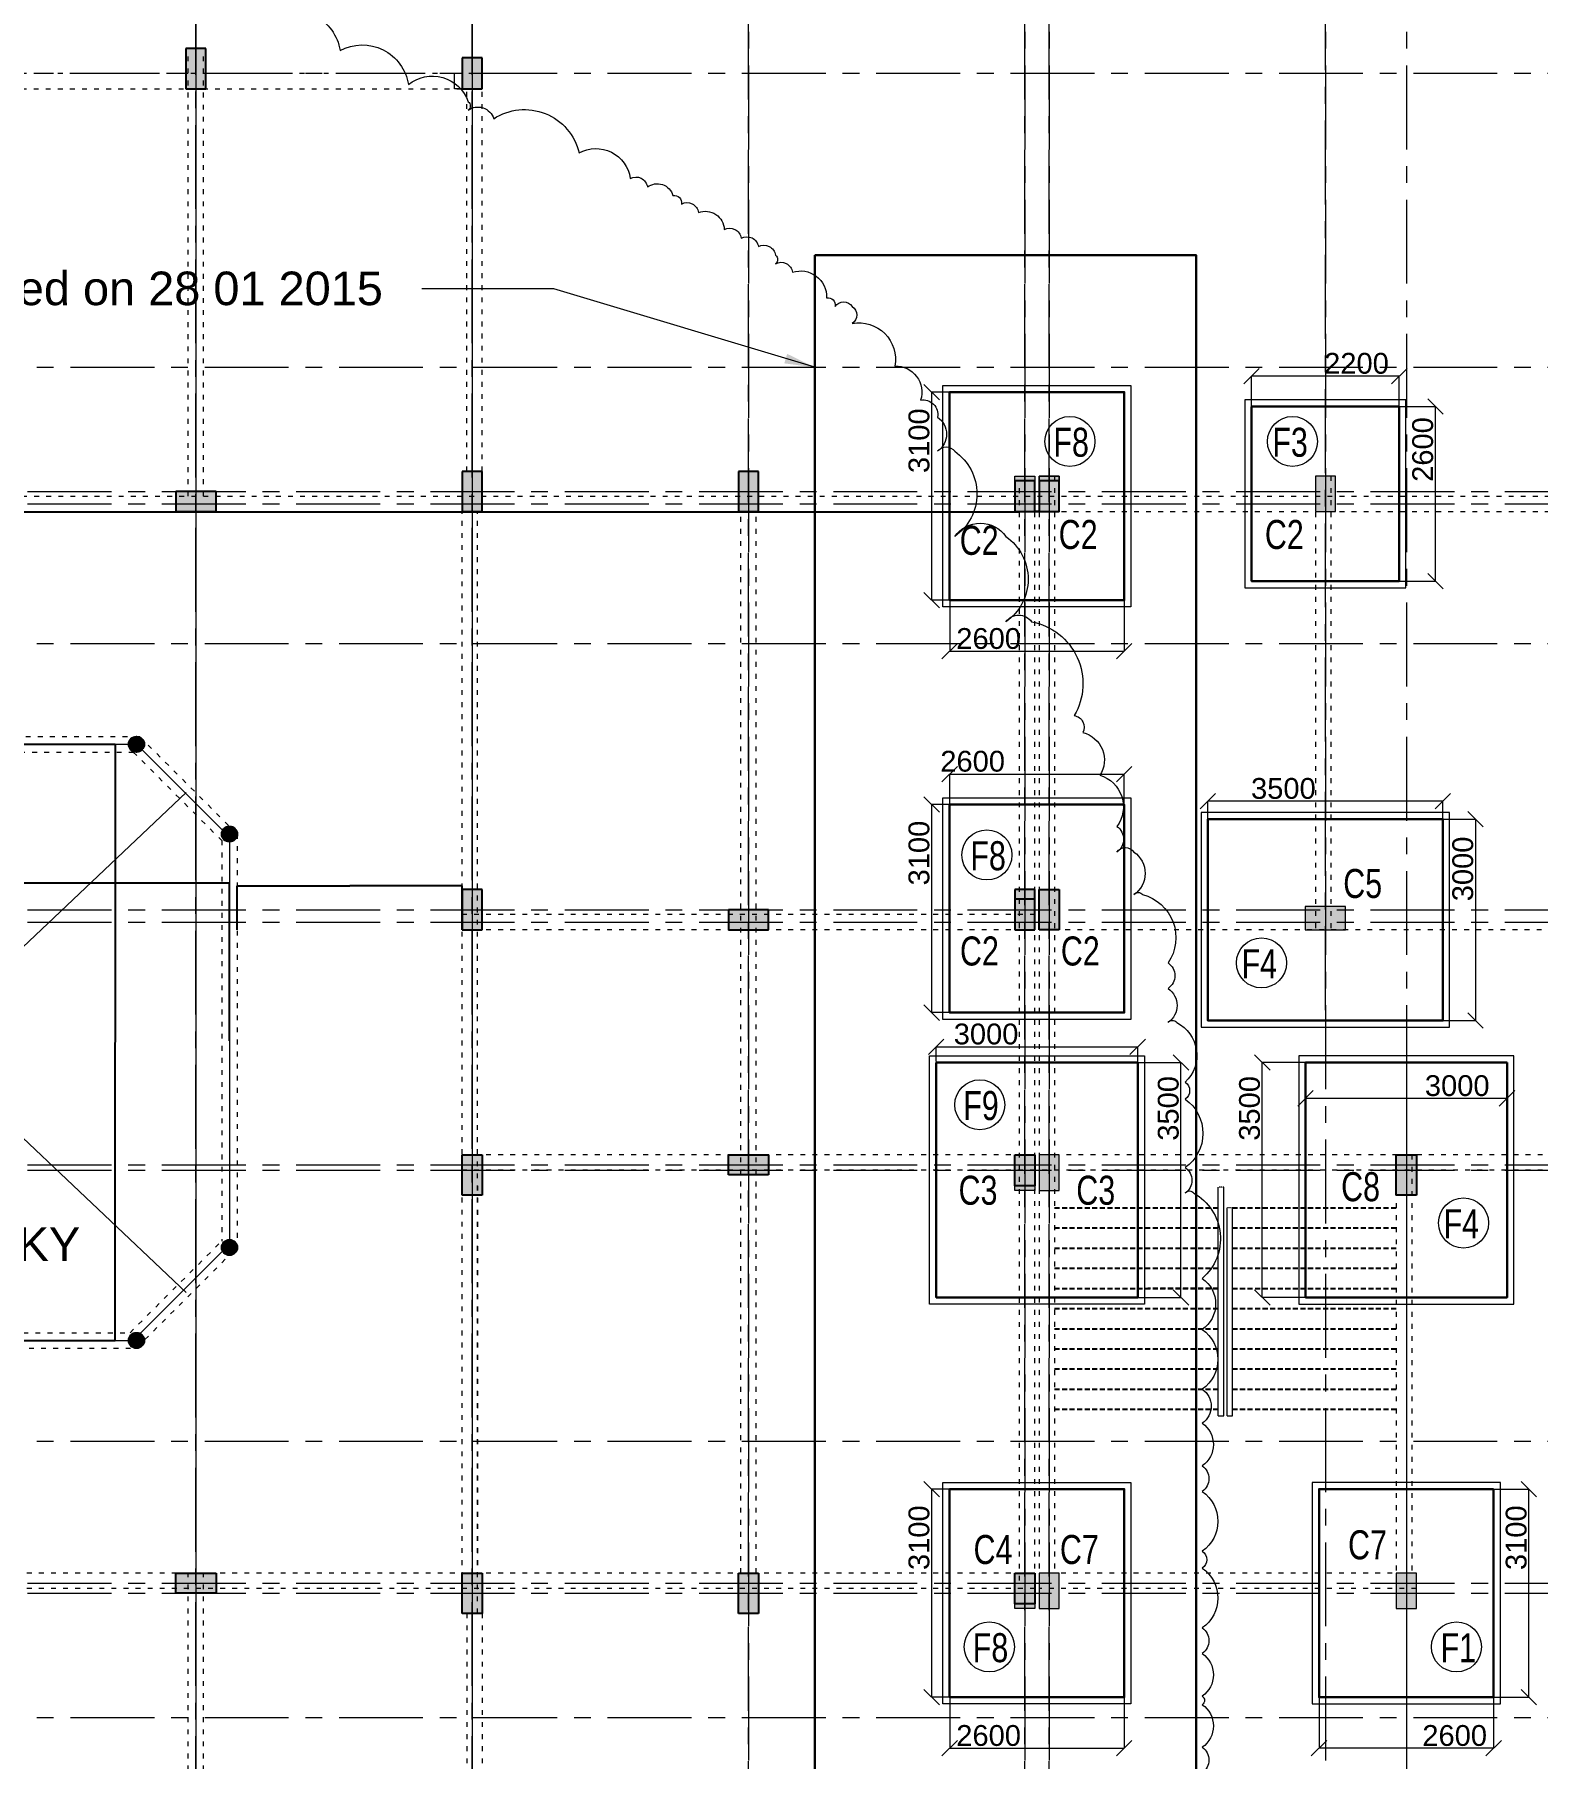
# Model space of a CAD drawing. Header units: inches. Extents: x 719368 to 6315912, y -2624014 to 446967.
# Drawn here: x 5497823 to 5520208, y -2114368 to -2088688 of the extents above; entities that cross this region are included whole.
import ezdxf
from ezdxf.lldxf.tags import DXFTag

# ---------------------------------------------------------------- set-up
doc = ezdxf.new("R2010")
doc.units = ezdxf.units.IN
doc.header["$LTSCALE"] = 20
doc.header["$MEASUREMENT"] = 0
doc.header["$PDMODE"] = 3
for name, pattern in [('ACAD_ISO03W100', [30, 12, -18]), ('CENTER', [2, 1.25, -0.25, 0.25, -0.25]), ('CENTER2', [1.125, 0.75, -0.125, 0.125, -0.125]), ('DASHED2', [0.375, 0.25, -0.125]), ('HIDDEN', [0.375, 0.25, -0.125])]:
    doc.linetypes.add(name, pattern=pattern)
doc.layers.get('0').update_dxf_attribs({"color": 51, "lineweight": 30})
doc.layers.get('Defpoints').update_dxf_attribs({"lineweight": 25})
for name, color, linetype, lineweight in [('COL.FILL', 6, 'Continuous', 20), ('COLUMN', 2, 'Continuous', 25), ('DIM', 7, 'Continuous', 13), ('FOOTING', 73, 'Continuous', 30), ('GRID', 202, 'CENTER', 5), ('HACHE', 6, 'Continuous', 9), ('hatch', 6, 'Continuous', 0), ('HIDDEN', 181, 'ACAD_ISO03W100', 18), ('Railing', 34, 'Continuous', 20), ('STAIR', 4, 'Continuous', 25), ('Text', 7, 'Continuous', 15), ('WALL', 1, 'Continuous', 18)]:
    doc.layers.add(name, color=color, linetype=linetype, lineweight=lineweight)
for name, color, linetype in [('dimn', 253, 'Continuous'), ('expension joint', 248, 'Continuous'), ('STAIRS', 1, 'Continuous')]:
    doc.layers.add(name, color=color, linetype=linetype)
doc.styles.add('BOLD', font='arial.ttf')
doc.styles.add('DIM SUMBI', font='arial.ttf')
doc.styles.add('L120', font='simplex.shx', dxfattribs={"height": 1})
doc.styles.add('Tabrej', font='romans.shx')
tags = doc.linetypes.add('DASHED', pattern=[0.75, 0.5, -0.25]).pattern_tags.tags
tags[6:7] = [DXFTag(74, 4), DXFTag(75, 0), DXFTag(340, '0'), DXFTag(46, 1.0), DXFTag(50, 0.0), DXFTag(44, 0.0), DXFTag(45, 0.0)]
tags[4:5] = [DXFTag(74, 4), DXFTag(75, 0), DXFTag(340, '0'), DXFTag(46, 1.0), DXFTag(50, 0.0), DXFTag(44, 0.0), DXFTag(45, 0.0)]
doc.dimstyles.new('Copy of S3', dxfattribs={"dimtxt": 200, "dimasz": 150, "dimexe": 5, "dimexo": 5, "dimgap": 50, "dimtad": 1, "dimjust": 1, "dimdec": 0, "dimzin": 3, "dimdsep": 46, "dimtxsty": 'BOLD', "dimblk1": 'OBLIQUE', "dimblk2": 'OBLIQUE', "dimsah": 1, "dimcen": 0.0625, "dimdle": 5, "dimclrd": 230, "dimclre": 251, "dimclrt": 2, "dimadec": 0, "dimazin": 0, "dimtfac": 1, "dimtdec": 0, "dimtix": 1, "dimtofl": 0, "dimtmove": 2, "dimatfit": 3, "dimfxl": 0, "dimtolj": 1, "dimtzin": 2, "dimlwd": -1, "dimlwe": -1, "dimarcsym": 0})
doc.dimstyles.new('DIM', dxfattribs={"dimtxt": 0.8, "dimasz": 0.4, "dimexe": 0.18, "dimexo": 0.0625, "dimgap": 0.1, "dimtad": 0, "dimdec": 3, "dimzin": 0, "dimdsep": 46, "dimtxsty": 'Tabrej', "dimcen": 0, "dimclrd": 251, "dimclre": 256, "dimclrt": 7, "dimadec": 0, "dimazin": 0, "dimtfac": 1, "dimtdec": 3, "dimtofl": 0, "dimtmove": 0, "dimatfit": 3, "dimfxl": 0, "dimtolj": 1, "dimtzin": 0, "dimlwd": -1, "dimlwe": -1, "dimarcsym": 0})
doc.dimstyles.new('PL1', dxfattribs={"dimtxt": 275, "dimasz": 230, "dimexe": 0.18, "dimexo": 12, "dimgap": 30, "dimtad": 1, "dimjust": 1, "dimdec": 0, "dimzin": 0, "dimdsep": 46, "dimtxsty": 'BOLD', "dimblk": 'OBLIQUE', "dimcen": 0.09, "dimclrd": 256, "dimclre": 256, "dimadec": 0, "dimazin": 0, "dimtfac": 1, "dimtdec": 0, "dimtofl": 0, "dimtmove": 0, "dimatfit": 3, "dimfxl": 0, "dimtolj": 1, "dimtzin": 0, "dimlwd": -1, "dimlwe": -1, "dimarcsym": 0})

# ---------------------------------------------------------------- blocks, each defined once
blk = doc.blocks.new('C2')
at = {"layer": 'COLUMN'}
h = blk.add_hatch(color=7, dxfattribs=at)
h.dxf.hatch_style = 1
h.paths.add_polyline_path([(0.3, 0), (0, 0), (0, -0.6), (0.3, -0.6)])
for p, q in [((0, 0), (0, -0.6)), ((0.3, 0), (0, 0)), ((0.3, -0.6), (0.3, 0)), ((0, -0.6), (0.3, -0.6))]:
    blk.add_line(p, q, dxfattribs=at)
blk = doc.blocks.new('CU')
at = {"layer": 'WALL', "linetype": 'CENTER2'}
h = blk.add_hatch(color=256, dxfattribs=at)
h.dxf.hatch_style = 1
h.paths.add_polyline_path([(0, 0.035), (0, -0.265), (0.46, -0.265), (0.46, 0.035)])
at = {"layer": 'COLUMN', "linetype": 'CENTER2'}
blk.add_lwpolyline([(0, 0.035), (0, -0.265), (0.46, -0.265), (0.46, 0.035), (0, 0.035)], dxfattribs=at)
blk = doc.blocks.new('*D508')
at = {"layer": 'Defpoints', "color": 0}
for p in [(5500842, -2101371), (5500842, -2102025), (5504192, -2102025)]:
    blk.add_point(p, dxfattribs=at)
at = {"layer": 'dimn'}
for p, q in [((5500842, -2102025), (5500842, -2101371)), ((5504192, -2102025), (5504192, -2101371))]:
    blk.add_line(p, q, dxfattribs=at)
at = {"layer": 'dimn', "color": 251}
for p, q in [((5500842, -2101371), (5502514, -2101371)), ((5504191, -2101371), (5502519, -2101371))]:
    blk.add_line(p, q, dxfattribs=at)
for points in [[(5500842, -2101371), (5500842, -2101371), (5500842, -2101371)], [(5504191, -2101371), (5504191, -2101371), (5504192, -2101371)]]:
    blk.add_solid(points, dxfattribs=at)
at = {"layer": 'dimn', "color": 7, "insert": (5502517, -2101371), "char_height": 0.5, "attachment_point": 5, "style": 'Tabrej'}
blk.add_mtext('\\A1;3350.000\\P [10990\'-10"]', dxfattribs=at)
blk = doc.blocks.new('*D511')
at = {"layer": 'Defpoints', "color": 0}
for p in [(5496112, -2099261), (5499026, -2099261), (5496112, -2108140)]:
    blk.add_point(p, dxfattribs=at)
at = {"layer": 'dimn'}
for p, q in [((5496112, -2099261), (5499027, -2099261)), ((5496112, -2108140), (5499027, -2108140))]:
    blk.add_line(p, q, dxfattribs=at)
at = {"layer": 'dimn', "color": 251}
for p, q in [((5499026, -2099261), (5499026, -2103696)), ((5499026, -2108140), (5499026, -2103705))]:
    blk.add_line(p, q, dxfattribs=at)
for points in [[(5499026, -2099261), (5499027, -2099261), (5499026, -2099261)], [(5499026, -2108140), (5499027, -2108140), (5499026, -2108140)]]:
    blk.add_solid(points, dxfattribs=at)
at = {"layer": 'dimn', "color": 7, "insert": (5499026, -2103701), "char_height": 0.5, "attachment_point": 5, "rotation": 90, "style": 'Tabrej'}
blk.add_mtext('\\A1;8879.806 [29133\'-2"]', dxfattribs=at)
blk = doc.blocks.new('*D512')
at = {"layer": 'Defpoints', "color": 0}
for p in [(5500727, -2101328), (5491497, -2103677), (5500727, -2103677)]:
    blk.add_point(p, dxfattribs=at)
at = {"layer": 'dimn'}
for p, q in [((5491497, -2103677), (5491497, -2101328)), ((5500727, -2103677), (5500727, -2101328))]:
    blk.add_line(p, q, dxfattribs=at)
at = {"layer": 'dimn', "color": 251}
for p, q in [((5491497, -2101328), (5496107, -2101328)), ((5500726, -2101328), (5496116, -2101328))]:
    blk.add_line(p, q, dxfattribs=at)
for points in [[(5491497, -2101328), (5491497, -2101329), (5491497, -2101328)], [(5500726, -2101328), (5500726, -2101329), (5500727, -2101328)]]:
    blk.add_solid(points, dxfattribs=at)
at = {"layer": 'dimn', "color": 7, "insert": (5496112, -2101328), "char_height": 0.5, "attachment_point": 5, "style": 'Tabrej'}
blk.add_mtext('\\A1;9230.000 [30282\'-1"]', dxfattribs=at)
blk = doc.blocks.new('_Oblique')
at = {"layer": 'STAIR', "color": 0, "lineweight": -2}
blk.add_line((-0.5, -0.5), (0.5, 0.5), dxfattribs=at)
blk = doc.blocks.new('*D547')
at = {"layer": 'Defpoints', "color": 0}
for p in [(5515949, -2093776), (5515949, -2094230), (5518149, -2094230)]:
    blk.add_point(p, dxfattribs=at)
at = {"layer": 'DIM'}
for p, q in [((5515949, -2094218), (5515949, -2093776)), ((5518149, -2093776), (5515949, -2093776)), ((5518149, -2094218), (5518149, -2093776))]:
    blk.add_line(p, q, dxfattribs=at)
at = {"layer": 'DIM', "xscale": 230, "yscale": 230, "zscale": 230, "rotation": 180}
blk.add_blockref('_Oblique', (5515949, -2093776), dxfattribs=at)
at = {"layer": 'DIM', "xscale": 230, "yscale": 230, "zscale": 230}
blk.add_blockref('_Oblique', (5518149, -2093776), dxfattribs=at)
at = {"layer": 'DIM', "color": 0, "insert": (5517512, -2093588), "char_height": 310, "attachment_point": 5, "style": 'BOLD'}
blk.add_mtext('\\A1;2200', dxfattribs=at)
blk = doc.blocks.new('*D548')
at = {"layer": 'Defpoints', "color": 0}
for p in [(5517911, -2094230), (5518687, -2094230), (5517903, -2096830)]:
    blk.add_point(p, dxfattribs=at)
at = {"layer": 'DIM'}
for p, q in [((5517923, -2094230), (5518687, -2094230)), ((5518687, -2096830), (5518687, -2094230)), ((5517915, -2096830), (5518687, -2096830))]:
    blk.add_line(p, q, dxfattribs=at)
at = {"layer": 'DIM', "xscale": 230, "yscale": 230, "zscale": 230}
for p, rotation in [((5518687, -2094230), 90), ((5518687, -2096830), 270)]:
    blk.add_blockref('_Oblique', p, dxfattribs=dict(at, rotation=rotation))
at = {"layer": 'DIM', "color": 0, "insert": (5518499, -2094870), "char_height": 310, "attachment_point": 5, "rotation": 90, "style": 'BOLD'}
blk.add_mtext('\\A1;2600', dxfattribs=at)
blk = doc.blocks.new('*D556')
at = {"layer": 'Defpoints', "color": 0}
for p in [(5517995, -2100375), (5518351, -2103375), (5519284, -2103375)]:
    blk.add_point(p, dxfattribs=at)
at = {"layer": 'DIM'}
for p, q in [((5518007, -2100375), (5519284, -2100375)), ((5519284, -2100375), (5519284, -2103375)), ((5518363, -2103375), (5519284, -2103375))]:
    blk.add_line(p, q, dxfattribs=at)
at = {"layer": 'DIM', "xscale": 230, "yscale": 230, "zscale": 230}
for p, rotation in [((5519284, -2100375), 90), ((5519284, -2103375), 270)]:
    blk.add_blockref('_Oblique', p, dxfattribs=dict(at, rotation=rotation))
at = {"layer": 'DIM', "color": 0, "insert": (5519096, -2101117), "char_height": 310, "attachment_point": 5, "rotation": 90, "style": 'BOLD'}
blk.add_mtext('\\A1;3000', dxfattribs=at)
blk = doc.blocks.new('*D557')
at = {"layer": 'Defpoints', "color": 0}
for p in [(5515299, -2100108), (5515299, -2100614), (5518799, -2100621)]:
    blk.add_point(p, dxfattribs=at)
at = {"layer": 'DIM'}
for p, q in [((5515299, -2100602), (5515299, -2100108)), ((5518799, -2100108), (5515299, -2100108)), ((5518799, -2100609), (5518799, -2100108))]:
    blk.add_line(p, q, dxfattribs=at)
at = {"layer": 'DIM', "xscale": 230, "yscale": 230, "zscale": 230, "rotation": 180}
blk.add_blockref('_Oblique', (5515299, -2100108), dxfattribs=at)
at = {"layer": 'DIM', "xscale": 230, "yscale": 230, "zscale": 230}
blk.add_blockref('_Oblique', (5518799, -2100108), dxfattribs=at)
at = {"layer": 'DIM', "color": 0, "insert": (5516423, -2099920), "char_height": 310, "attachment_point": 5, "style": 'BOLD'}
blk.add_mtext('\\A1;3500', dxfattribs=at)
blk = doc.blocks.new('*D568')
at = {"layer": 'Defpoints', "color": 0}
for p in [(5516754, -2104000), (5519754, -2104000), (5516754, -2104535)]:
    blk.add_point(p, dxfattribs=at)
at = {"layer": 'DIM'}
for p, q in [((5516754, -2104012), (5516754, -2104535)), ((5519754, -2104012), (5519754, -2104535)), ((5519754, -2104535), (5516754, -2104535))]:
    blk.add_line(p, q, dxfattribs=at)
at = {"layer": 'DIM', "xscale": 230, "yscale": 230, "zscale": 230, "rotation": 180}
blk.add_blockref('_Oblique', (5516754, -2104535), dxfattribs=at)
at = {"layer": 'DIM', "xscale": 230, "yscale": 230, "zscale": 230}
blk.add_blockref('_Oblique', (5519754, -2104535), dxfattribs=at)
at = {"layer": 'DIM', "color": 0, "insert": (5519012, -2104347), "char_height": 310, "attachment_point": 5, "style": 'BOLD'}
blk.add_mtext('\\A1;3000', dxfattribs=at)
blk = doc.blocks.new('*D569')
at = {"layer": 'Defpoints', "color": 0}
for p in [(5516109, -2104000), (5517192, -2104000), (5517354, -2107500)]:
    blk.add_point(p, dxfattribs=at)
at = {"layer": 'DIM'}
for p, q in [((5517180, -2104000), (5516109, -2104000)), ((5516109, -2107500), (5516109, -2104000)), ((5517342, -2107500), (5516109, -2107500))]:
    blk.add_line(p, q, dxfattribs=at)
at = {"layer": 'DIM', "xscale": 230, "yscale": 230, "zscale": 230}
for p, rotation in [((5516109, -2104000), 90), ((5516109, -2107500), 270)]:
    blk.add_blockref('_Oblique', p, dxfattribs=dict(at, rotation=rotation))
at = {"layer": 'DIM', "color": 0, "insert": (5515920, -2104684), "char_height": 310, "attachment_point": 5, "rotation": 90, "style": 'BOLD'}
blk.add_mtext('\\A1;3500', dxfattribs=at)
blk = doc.blocks.new('*D578')
at = {"layer": 'Defpoints', "color": 0}
for p in [(5516954, -2113006), (5519554, -2113148), (5516954, -2114215)]:
    blk.add_point(p, dxfattribs=at)
at = {"layer": 'DIM'}
for p, q in [((5516954, -2113018), (5516954, -2114215)), ((5519554, -2113160), (5519554, -2114215)), ((5519554, -2114215), (5516954, -2114215))]:
    blk.add_line(p, q, dxfattribs=at)
at = {"layer": 'DIM', "xscale": 230, "yscale": 230, "zscale": 230, "rotation": 180}
blk.add_blockref('_Oblique', (5516954, -2114215), dxfattribs=at)
at = {"layer": 'DIM', "xscale": 230, "yscale": 230, "zscale": 230}
blk.add_blockref('_Oblique', (5519554, -2114215), dxfattribs=at)
at = {"layer": 'DIM', "color": 0, "insert": (5518974, -2114027), "char_height": 310, "attachment_point": 5, "style": 'BOLD'}
blk.add_mtext('\\A1;2600', dxfattribs=at)
blk = doc.blocks.new('*D579')
at = {"layer": 'Defpoints', "color": 0}
for p in [(5519316, -2110355), (5520079, -2110355), (5519308, -2113455)]:
    blk.add_point(p, dxfattribs=at)
at = {"layer": 'DIM'}
for p, q in [((5519328, -2110355), (5520079, -2110355)), ((5520079, -2113455), (5520079, -2110355)), ((5519320, -2113455), (5520079, -2113455))]:
    blk.add_line(p, q, dxfattribs=at)
at = {"layer": 'DIM', "xscale": 230, "yscale": 230, "zscale": 230}
for p, rotation in [((5520079, -2110355), 90), ((5520079, -2113455), 270)]:
    blk.add_blockref('_Oblique', p, dxfattribs=dict(at, rotation=rotation))
at = {"layer": 'DIM', "color": 0, "insert": (5519891, -2111079), "char_height": 310, "attachment_point": 5, "rotation": 90, "style": 'BOLD'}
blk.add_mtext('\\A1;3100', dxfattribs=at)
blk = doc.blocks.new('*D809')
at = {"layer": 'Defpoints', "color": 0}
for p in [(5514053, -2096666), (5511453, -2096809), (5514053, -2097875)]:
    blk.add_point(p, dxfattribs=at)
at = {"layer": 'DIM'}
for p, q in [((5514053, -2096678), (5514053, -2097875)), ((5511453, -2096821), (5511453, -2097875)), ((5511453, -2097875), (5514053, -2097875))]:
    blk.add_line(p, q, dxfattribs=at)
at = {"layer": 'DIM', "xscale": 230, "yscale": 230, "zscale": 230, "rotation": 180}
blk.add_blockref('_Oblique', (5511453, -2097875), dxfattribs=at)
at = {"layer": 'DIM', "xscale": 230, "yscale": 230, "zscale": 230}
blk.add_blockref('_Oblique', (5514053, -2097875), dxfattribs=at)
at = {"layer": 'DIM', "color": 0, "insert": (5512033, -2097687), "char_height": 310, "attachment_point": 5, "style": 'BOLD'}
blk.add_mtext('\\A1;2600', dxfattribs=at)
blk = doc.blocks.new('*D810')
at = {"layer": 'Defpoints', "color": 0}
for p in [(5511185, -2094015), (5511691, -2094015), (5511699, -2097115)]:
    blk.add_point(p, dxfattribs=at)
at = {"layer": 'DIM'}
for p, q in [((5511679, -2094015), (5511185, -2094015)), ((5511185, -2097115), (5511185, -2094015)), ((5511687, -2097115), (5511185, -2097115))]:
    blk.add_line(p, q, dxfattribs=at)
at = {"layer": 'DIM', "xscale": 230, "yscale": 230, "zscale": 230}
for p, rotation in [((5511185, -2094015), 90), ((5511185, -2097115), 270)]:
    blk.add_blockref('_Oblique', p, dxfattribs=dict(at, rotation=rotation))
at = {"layer": 'DIM', "color": 0, "insert": (5510997, -2094739), "char_height": 310, "attachment_point": 5, "rotation": 90, "style": 'BOLD'}
blk.add_mtext('\\A1;3100', dxfattribs=at)
blk = doc.blocks.new('*D811')
at = {"layer": 'Defpoints', "color": 0}
for p in [(5514053, -2099704), (5511453, -2100158), (5514053, -2100158)]:
    blk.add_point(p, dxfattribs=at)
at = {"layer": 'DIM'}
for p, q in [((5511453, -2100146), (5511453, -2099703)), ((5511453, -2099704), (5514053, -2099704)), ((5514053, -2100146), (5514053, -2099703))]:
    blk.add_line(p, q, dxfattribs=at)
at = {"layer": 'DIM', "xscale": 230, "yscale": 230, "zscale": 230, "rotation": 180}
blk.add_blockref('_Oblique', (5511453, -2099704), dxfattribs=at)
at = {"layer": 'DIM', "xscale": 230, "yscale": 230, "zscale": 230}
blk.add_blockref('_Oblique', (5514053, -2099704), dxfattribs=at)
at = {"layer": 'DIM', "color": 0, "insert": (5511795, -2099515), "char_height": 310, "attachment_point": 5, "style": 'BOLD'}
blk.add_mtext('\\A1;2600', dxfattribs=at)
blk = doc.blocks.new('*D812')
at = {"layer": 'Defpoints', "color": 0}
for p in [(5511185, -2100158), (5511691, -2100158), (5511699, -2103258)]:
    blk.add_point(p, dxfattribs=at)
at = {"layer": 'DIM'}
for p, q in [((5511679, -2100158), (5511185, -2100158)), ((5511185, -2103258), (5511185, -2100158)), ((5511687, -2103258), (5511185, -2103258))]:
    blk.add_line(p, q, dxfattribs=at)
at = {"layer": 'DIM', "xscale": 230, "yscale": 230, "zscale": 230}
for p, rotation in [((5511185, -2100158), 90), ((5511185, -2103258), 270)]:
    blk.add_blockref('_Oblique', p, dxfattribs=dict(at, rotation=rotation))
at = {"layer": 'DIM', "color": 0, "insert": (5510997, -2100881), "char_height": 310, "attachment_point": 5, "rotation": 90, "style": 'BOLD'}
blk.add_mtext('\\A1;3100', dxfattribs=at)
blk = doc.blocks.new('*D813')
at = {"layer": 'Defpoints', "color": 0}
for p in [(5514253, -2103767), (5511253, -2104000), (5514253, -2104000)]:
    blk.add_point(p, dxfattribs=at)
at = {"layer": 'DIM'}
for p, q in [((5511253, -2103988), (5511253, -2103767)), ((5511253, -2103767), (5514253, -2103767)), ((5514253, -2103988), (5514253, -2103767))]:
    blk.add_line(p, q, dxfattribs=at)
at = {"layer": 'DIM', "xscale": 230, "yscale": 230, "zscale": 230, "rotation": 180}
blk.add_blockref('_Oblique', (5511253, -2103767), dxfattribs=at)
at = {"layer": 'DIM', "xscale": 230, "yscale": 230, "zscale": 230}
blk.add_blockref('_Oblique', (5514253, -2103767), dxfattribs=at)
at = {"layer": 'DIM', "color": 0, "insert": (5511995, -2103578), "char_height": 310, "attachment_point": 5, "style": 'BOLD'}
blk.add_mtext('\\A1;3000', dxfattribs=at)
blk = doc.blocks.new('*D814')
at = {"layer": 'Defpoints', "color": 0}
for p in [(5513815, -2104000), (5514898, -2104000), (5513653, -2107500)]:
    blk.add_point(p, dxfattribs=at)
at = {"layer": 'DIM'}
for p, q in [((5513827, -2104000), (5514898, -2104000)), ((5514898, -2107500), (5514898, -2104000)), ((5513665, -2107500), (5514898, -2107500))]:
    blk.add_line(p, q, dxfattribs=at)
at = {"layer": 'DIM', "xscale": 230, "yscale": 230, "zscale": 230}
for p, rotation in [((5514898, -2104000), 90), ((5514898, -2107500), 270)]:
    blk.add_blockref('_Oblique', p, dxfattribs=dict(at, rotation=rotation))
at = {"layer": 'DIM', "color": 0, "insert": (5514710, -2104684), "char_height": 310, "attachment_point": 5, "rotation": 90, "style": 'BOLD'}
blk.add_mtext('\\A1;3500', dxfattribs=at)
blk = doc.blocks.new('*D815')
at = {"layer": 'Defpoints', "color": 0}
for p in [(5511453, -2113148), (5514053, -2113006), (5514053, -2114215)]:
    blk.add_point(p, dxfattribs=at)
at = {"layer": 'DIM'}
for p, q in [((5511453, -2113160), (5511453, -2114215)), ((5514053, -2113018), (5514053, -2114215)), ((5511453, -2114215), (5514053, -2114215))]:
    blk.add_line(p, q, dxfattribs=at)
at = {"layer": 'DIM', "xscale": 230, "yscale": 230, "zscale": 230, "rotation": 180}
blk.add_blockref('_Oblique', (5511453, -2114215), dxfattribs=at)
at = {"layer": 'DIM', "xscale": 230, "yscale": 230, "zscale": 230}
blk.add_blockref('_Oblique', (5514053, -2114215), dxfattribs=at)
at = {"layer": 'DIM', "color": 0, "insert": (5512033, -2114027), "char_height": 310, "attachment_point": 5, "style": 'BOLD'}
blk.add_mtext('\\A1;2600', dxfattribs=at)
blk = doc.blocks.new('*D816')
at = {"layer": 'Defpoints', "color": 0}
for p in [(5511185, -2110355), (5511691, -2110355), (5511699, -2113455)]:
    blk.add_point(p, dxfattribs=at)
at = {"layer": 'DIM'}
for p, q in [((5511679, -2110355), (5511185, -2110355)), ((5511185, -2113455), (5511185, -2110355)), ((5511687, -2113455), (5511185, -2113455))]:
    blk.add_line(p, q, dxfattribs=at)
at = {"layer": 'DIM', "xscale": 230, "yscale": 230, "zscale": 230}
for p, rotation in [((5511185, -2110355), 90), ((5511185, -2113455), 270)]:
    blk.add_blockref('_Oblique', p, dxfattribs=dict(at, rotation=rotation))
at = {"layer": 'DIM', "color": 0, "insert": (5510997, -2111079), "char_height": 310, "attachment_point": 5, "rotation": 90, "style": 'BOLD'}
blk.add_mtext('\\A1;3100', dxfattribs=at)

msp = doc.modelspace()

# ---------------------------------------------------------------- hatches: boundary and pattern name
at = {"layer": 'COL.FILL'}
for points in [[(5512721.5858, -2095795.4344), (5512721.5858, -2095265.4344), (5512421.5858, -2095265.4344), (5512421.5858, -2095795.4344)], [(5512784.0858, -2095795.4344), (5512784.0858, -2095265.4344), (5513084.0858, -2095265.4344), (5513084.0858, -2095795.4344)], [(5513084.0858, -2095795.6288), (5513084.0858, -2095265.6288), (5512784.0858, -2095265.6288), (5512784.0858, -2095795.6288)], [(5516899.0858, -2095795.4344), (5516899.0858, -2095265.4344), (5517199.0858, -2095265.4344), (5517199.0858, -2095795.4344)], [(5512721.5858, -2101425.6514), (5512421.5858, -2101425.6514), (5512421.5858, -2102025.6514), (5512721.5858, -2102025.6514)], [(5512784.0858, -2102025.4571), (5513084.0858, -2102025.4571), (5513084.0858, -2101425.4571), (5512784.0858, -2101425.4571)], [(5516749.0858, -2102025.4344), (5517349.0858, -2102025.4344), (5517349.0858, -2101675.4344), (5516749.0858, -2101675.4344)], [(5512721.5858, -2105905.4344), (5512721.5858, -2105375.4344), (5512421.5858, -2105375.4344), (5512421.5858, -2105905.4344)], [(5512784.0858, -2105905.4344), (5512784.0858, -2105375.4344), (5513084.0858, -2105375.4344), (5513084.0858, -2105905.4344)], [(5518104.0858, -2105975.4344), (5518404.0858, -2105975.4344), (5518404.0858, -2105375.4344), (5518104.0858, -2105375.4344)], [(5512721.5858, -2112135.389), (5512721.5858, -2111605.389), (5512421.5858, -2111605.389), (5512421.5858, -2112135.389)], [(5512784.0858, -2112135.389), (5512784.0858, -2111605.389), (5513084.0858, -2111605.389), (5513084.0858, -2112135.389)], [(5518104.0858, -2112135.389), (5518104.0858, -2111605.389), (5518404.0858, -2111605.389), (5518404.0858, -2112135.389)]]:
    msp.add_hatch(color=256, dxfattribs=at).paths.add_polyline_path(points)
at = {"layer": 'hatch'}
h = msp.add_hatch(color=7, dxfattribs=at)
h.dxf.hatch_style = 1
edge = h.paths.add_edge_path()
edge.add_arc((5499341.5858, -2099260.6288), 115, 0, 360)
h = msp.add_hatch(color=7, dxfattribs=at)
h.dxf.hatch_style = 1
edge = h.paths.add_edge_path()
edge.add_arc((5500726.5858, -2100597.9942), 115, 0, 360)
h = msp.add_hatch(color=7, dxfattribs=at)
h.dxf.hatch_style = 1
edge = h.paths.add_edge_path()
edge.add_arc((5500726.5858, -2106755.4344), 115, 0, 360)
h = msp.add_hatch(color=7, dxfattribs=at)
h.dxf.hatch_style = 1
edge = h.paths.add_edge_path()
edge.add_arc((5499341.5858, -2108140.4344), 115, 0, 360)

# ---------------------------------------------------------------- linework, layer by layer
at = {"color": 0}
msp.add_line((5512784.0858, -2095795.4344), (5512721.5858, -2095795.4344), dxfattribs=at)
msp.add_lwpolyline([(5509442.347, -2091973.0641), (5515122.3535, -2091973.0641), (5515122.3535, -2115035.2942), (5509442.347, -2115035.2942)], close=True, dxfattribs=at)
at = {"layer": 'COL.FILL'}
for points in [[(5512721.5858, -2095795.4344), (5512421.5858, -2095795.4344), (5512421.5858, -2095265.4344), (5512721.5858, -2095265.4344)], [(5512784.0858, -2095795.4344), (5513084.0858, -2095795.4344), (5513084.0858, -2095265.4344), (5512784.0858, -2095265.4344)], [(5513084.0858, -2095795.6288), (5512784.0858, -2095795.6288), (5512784.0858, -2095265.6288), (5513084.0858, -2095265.6288)], [(5516899.0858, -2095795.4344), (5517199.0858, -2095795.4344), (5517199.0858, -2095265.4344), (5516899.0858, -2095265.4344)], [(5512421.5858, -2101425.6514), (5512721.5858, -2101425.6514), (5512721.5858, -2102025.6514), (5512421.5858, -2102025.6514)], [(5513084.0858, -2101425.4571), (5512784.0858, -2101425.4571), (5512784.0858, -2102025.4571), (5513084.0858, -2102025.4571)], [(5517349.0858, -2102025.4344), (5517349.0858, -2101675.4344), (5516749.0858, -2101675.4344), (5516749.0858, -2102025.4344)], [(5512721.5858, -2105905.4344), (5512421.5858, -2105905.4344), (5512421.5858, -2105375.4344), (5512721.5858, -2105375.4344)], [(5512784.0858, -2105905.4344), (5513084.0858, -2105905.4344), (5513084.0858, -2105375.4344), (5512784.0858, -2105375.4344)], [(5518404.0858, -2105375.4344), (5518104.0858, -2105375.4344), (5518104.0858, -2105975.4344), (5518404.0858, -2105975.4344)], [(5512721.5858, -2112135.389), (5512421.5858, -2112135.389), (5512421.5858, -2111605.389), (5512721.5858, -2111605.389)], [(5512784.0858, -2112135.389), (5513084.0858, -2112135.389), (5513084.0858, -2111605.389), (5512784.0858, -2111605.389)], [(5518104.0858, -2112135.389), (5518404.0858, -2112135.389), (5518404.0858, -2111605.389), (5518104.0858, -2111605.389)]]:
    msp.add_lwpolyline(points, close=True, dxfattribs=at)
at = {"layer": 'COLUMN'}
for centre in [(5499341.5858, -2099260.6288), (5500726.5858, -2100597.9942), (5500726.5858, -2106755.4344), (5499341.5858, -2108140.4344)]:
    msp.add_circle(centre, 115, dxfattribs=at)
at = {"layer": 'DIM'}
for p, q in [((5492881.5858, -2099260.6288), (5499341.5858, -2099260.6288)), ((5499341.5858, -2099260.6288), (5500726.5858, -2100645.6288)), ((5500726.5858, -2100645.6288), (5500726.5858, -2106707.7998)), ((5499293.9512, -2108140.4344), (5500726.5858, -2106707.7998)), ((5492929.2204, -2108140.4344), (5499293.9512, -2108140.4344))]:
    msp.add_line(p, q, dxfattribs=at)
msp.add_lwpolyline([(5501356.7653, -2088419.0201, -0.52056705), (5502373.9079, -2088927.0298, -0.52056705), (5503391.0337, -2089435.0459, -0.52056705), (5504281.0314, -2089689.0572, -0.52056705), (5504281.0314, -2089816.0628, -0.52056705), (5504662.4494, -2089943.062, -0.52056705), (5505933.8651, -2090451.0782, -0.52056705), (5506696.7179, -2090832.0887, -0.52056705), (5506951.0077, -2090959.0943, -0.52056705), (5507332.4257, -2091086.0999, -0.52056705), (5507459.5706, -2091213.1056, -0.52056705), (5507713.8438, -2091340.1048, -0.52056705), (5508095.2785, -2091594.1161, -0.52056705), (5508349.5516, -2091721.1217, -0.52056705), (5508603.8414, -2091848.1209, -0.52056705), (5508858.1313, -2091975.1266, -0.52056705), (5508858.1313, -2092102.1322, -0.52056705), (5509112.4044, -2092229.1314, -0.52056705), (5509620.9673, -2092610.1483, -0.52056705), (5509748.1122, -2092737.1476, -0.52056705), (5510002.402, -2092737.1476, -0.52056705), (5510002.402, -2092991.1588, -0.52056705), (5510638.1099, -2093626.1742, -0.52056705), (5511019.5279, -2094134.1903, -0.52056705), (5511273.8177, -2094388.2016, -0.52056705), (5511273.8177, -2094896.2177, -0.52056705), (5511528.0909, -2094896.2177, -0.52056705), (5511528.0909, -2096166.2549, -0.52056705), (5512290.9436, -2096166.2549, -0.52056705), (5512290.9436, -2097436.292, -0.52056705), (5512672.3783, -2097436.292, -0.52056705), (5513308.0862, -2098833.3348, -0.52056705), (5513435.2311, -2099087.346, -0.52056705), (5513689.5042, -2099722.3614, -0.52056705), (5513943.794, -2100484.3888, -0.52056705), (5513943.794, -2100865.3993, -0.52056705), (5514198.0672, -2100865.3993, -0.52056705), (5514198.0672, -2101500.4211, -0.52056705), (5514325.2121, -2101500.4211, -0.52056705), (5514706.6468, -2102516.4533, -0.52056705), (5514706.6468, -2102897.4638, -0.52056705), (5514706.6468, -2103405.48, -0.52056705), (5514833.775, -2103405.48, -0.52056705), (5514960.9199, -2104294.5066, -0.52056705), (5514960.9199, -2104548.5115, -0.52056705), (5514960.9199, -2105564.5437, -0.52056705), (5514960.9199, -2105945.5542, -0.52056705), (5515088.0648, -2105945.5542, -0.52056705), (5515215.2097, -2107215.5978, -0.52056705), (5515215.2097, -2107977.6187, -0.52056705), (5515215.2097, -2108866.6454, -0.52056705), (5515215.2097, -2109374.6615, -0.52056705), (5515215.2097, -2110009.6833, -0.52056705), (5515215.2097, -2110390.6938, -0.52056705), (5515215.2097, -2111279.7204, -0.52056705), (5515215.2097, -2111533.7253, -0.52056705), (5515215.2097, -2112422.7519, -0.52056705), (5515215.2097, -2112803.7688, -0.52056705), (5515215.2097, -2113438.7842, -0.52056705), (5515215.2097, -2113565.7898, -0.52056705), (5515215.2097, -2114200.8116, -0.52056705), (5515215.2097, -2114581.8221, -0.52056705)], format="xyb", dxfattribs=at)
at = {"layer": 'expension joint', "color": 3}
msp.add_line((5479271.5859, -2095795.6288), (5512491.5858, -2095795.6288), dxfattribs=at)
at = {"layer": 'FOOTING'}
for points in [[(5511452.8131, -2094015.4797), (5514052.8131, -2094015.4797), (5514052.8131, -2097115.4797), (5511452.8131, -2097115.4797)], [(5518149.0857, -2094229.8123), (5515949.0857, -2094229.8123), (5515949.0857, -2096829.8123), (5518149.0857, -2096829.8123)], [(5511452.8358, -2100157.6673), (5514052.8358, -2100157.6673), (5514052.8358, -2103257.6673), (5511452.8358, -2103257.6673)], [(5515299.0858, -2100375.4344), (5515299.0858, -2103375.4344), (5518799.0858, -2103375.4344), (5518799.0858, -2100375.4344)], [(5511252.8358, -2103999.8111), (5514252.8358, -2103999.8111), (5514252.8358, -2107499.8111), (5511252.8358, -2107499.8111)], [(5511252.8358, -2103999.8111), (5514252.8358, -2103999.8111), (5514252.8358, -2107499.8111), (5511252.8358, -2107499.8111)], [(5519754.0858, -2103999.8111), (5516754.0858, -2103999.8111), (5516754.0858, -2107499.8111), (5519754.0858, -2107499.8111)], [(5519754.0858, -2103999.8111), (5516754.0858, -2103999.8111), (5516754.0858, -2107499.8111), (5519754.0858, -2107499.8111)], [(5511452.8131, -2110355.4344), (5514052.8131, -2110355.4344), (5514052.8131, -2113455.4344), (5511452.8131, -2113455.4344)], [(5519554.0858, -2110355.4344), (5516954.0858, -2110355.4344), (5516954.0858, -2113455.4344), (5519554.0858, -2113455.4344)]]:
    msp.add_lwpolyline(points, close=True, dxfattribs=at)
at = {"layer": 'GRID', "ltscale": 50}
for p, q in [((5500226.5858, -2129286.9875), (5500226.5858, -2085956.4181)), ((5504341.5858, -2129286.9875), (5504341.5858, -2085956.4181)), ((5508456.5858, -2125656.561), (5508456.5858, -2085956.4181)), ((5517049.0858, -2103219.7943), (5517049.0858, -2085956.2691)), ((5512571.5858, -2125656.412), (5512571.5858, -2086547.6076)), ((5512934.0858, -2125656.412), (5512934.0858, -2086547.6076)), ((5512934.0858, -2125656.412), (5512934.0858, -2086547.6076)), ((5508456.5858, -2087148.5707), (5508456.5858, -2126935.9243)), ((5512571.5858, -2087148.5707), (5512571.5858, -2126935.9243)), ((5512934.0858, -2087148.5707), (5512934.0858, -2126935.9243)), ((5517049.0858, -2087148.5707), (5517049.0858, -2126935.9243)), ((5518254.0858, -2087148.5707), (5518254.0858, -2126935.9243)), ((5436358.4024, -2089265.4344), (5551291.0154, -2089265.4344)), ((5436358.4024, -2093645.4344), (5551358.5285, -2093645.4344)), ((5435720.6711, -2095495.4344), (5551358.5285, -2095495.4344)), ((5435720.6711, -2095680.4344), (5551358.5285, -2095680.4344)), ((5436358.4024, -2097760.4252), (5551358.5285, -2097760.4252)), ((5435720.6711, -2101725.4344), (5551358.5285, -2101725.4344)), ((5435720.6711, -2101910.4354), (5551358.5285, -2101910.4354)), ((5518254.1085, -2104090.1), (5518254.1085, -2125656.412)), ((5435720.6711, -2105525.4354), (5551358.5285, -2105525.4354)), ((5435720.6711, -2105605.4344), (5551358.5285, -2105605.4344)), ((5436358.4024, -2109640.4354), (5551358.5285, -2109640.4354)), ((5435720.6711, -2111755.4344), (5551358.5285, -2111755.4344)), ((5435720.6711, -2111905.389), (5551358.5285, -2111905.389)), ((5436358.4024, -2113755.4354), (5551358.5285, -2113755.4354))]:
    msp.add_line(p, q, dxfattribs=at)
at = {"layer": 'GRID', "ltscale": 0.05}
for p, q in [((5500226.5858, -2087148.5707), (5500226.5858, -2126935.9243)), ((5504341.5858, -2087148.5707), (5504341.5858, -2126935.9243))]:
    msp.add_line(p, q, dxfattribs=at)
at = {"layer": 'HACHE'}
for points in [[(5511352.8131, -2093915.4797), (5514152.8131, -2093915.4797), (5514152.8131, -2097215.4797), (5511352.8131, -2097215.4797)], [(5518249.0857, -2094129.8123), (5515849.0857, -2094129.8123), (5515849.0857, -2096929.8123), (5518249.0857, -2096929.8123)], [(5511352.8358, -2100057.6673), (5514152.8358, -2100057.6673), (5514152.8358, -2103357.6673), (5511352.8358, -2103357.6673)], [(5515199.0858, -2100275.4344), (5515199.0858, -2103475.4344), (5518899.0858, -2103475.4344), (5518899.0858, -2100275.4344)], [(5511152.8358, -2103899.8111), (5514352.8358, -2103899.8111), (5514352.8358, -2107599.8111), (5511152.8358, -2107599.8111)], [(5511152.8358, -2103899.8111), (5514352.8358, -2103899.8111), (5514352.8358, -2107599.8111), (5511152.8358, -2107599.8111)], [(5519854.0858, -2103899.8111), (5516654.0858, -2103899.8111), (5516654.0858, -2107599.8111), (5519854.0858, -2107599.8111)], [(5519854.0858, -2103899.8111), (5516654.0858, -2103899.8111), (5516654.0858, -2107599.8111), (5519854.0858, -2107599.8111)], [(5511352.8131, -2110255.4344), (5514152.8131, -2110255.4344), (5514152.8131, -2113555.4344), (5511352.8131, -2113555.4344)], [(5519654.0858, -2110255.4344), (5516854.0858, -2110255.4344), (5516854.0858, -2113555.4344), (5519654.0858, -2113555.4344)]]:
    msp.add_lwpolyline(points, close=True, dxfattribs=at)
at = {"layer": 'hatch', "linetype": 'DASHED', "ltscale": 0.05}
for p, q in [((5492212.9031, -2107425.8445), (5500080.2685, -2099978.4791)), ((5492212.9031, -2099978.4791), (5500080.2685, -2107425.8445))]:
    msp.add_line(p, q, dxfattribs=at)
at = {"layer": 'HIDDEN', "linetype": 'ACAD_ISO03W100', "ltscale": 0.3}
for p, q in [((5500111.5858, -2095565.4344), (5500111.5858, -2088895.4344)), ((5500341.5858, -2095565.4344), (5500341.5858, -2088895.4344)), ((5487731.5858, -2089265.4344), (5504491.5858, -2089265.4344)), ((5487731.5858, -2089495.4344), (5504491.5858, -2089495.4344)), ((5504261.5858, -2095195.4797), (5504261.5858, -2089495.4344)), ((5504491.5858, -2095195.4797), (5504491.5858, -2089495.4344)), ((5512491.5858, -2111717.924), (5512491.5858, -2095335.4797)), ((5512721.5858, -2111717.924), (5512721.5858, -2095335.4797)), ((5512784.0858, -2095265.4344), (5512784.0858, -2111605.389)), ((5513014.0858, -2095265.4344), (5513014.0858, -2111605.389)), ((5516899.0858, -2095265.4344), (5516899.0858, -2102025.6114)), ((5517129.0858, -2095265.4344), (5517129.0858, -2102025.6105)), ((5453179.086, -2095565.4344), (5542329.0856, -2095565.4344)), ((5453179.086, -2095795.4344), (5542329.0856, -2095795.4344)), ((5504191.5858, -2112205.4344), (5504191.5858, -2095795.389)), ((5504421.5858, -2112205.4344), (5504421.5858, -2095795.389)), ((5508341.5858, -2111605.389), (5508341.5858, -2095795.5834)), ((5508571.5858, -2111605.389), (5508571.5858, -2095795.5834)), ((5492833.9512, -2099145.6288), (5499389.2204, -2099145.6288)), ((5499389.2204, -2099145.6288), (5500841.5858, -2100597.9942)), ((5492929.2204, -2099375.6288), (5499293.9512, -2099375.6288)), ((5499293.9512, -2099375.6288), (5500611.5858, -2100693.2633)), ((5500841.5858, -2100597.9942), (5500841.5858, -2106755.4344)), ((5500611.5858, -2100693.2633), (5500611.5858, -2106660.1653)), ((5512721.5858, -2101795.4344), (5504191.5858, -2101795.4344)), ((5512721.5858, -2102025.4344), (5504191.5858, -2102025.4344)), ((5549787.3985, -2102025.4728), (5512784.0858, -2102025.6288)), ((5512721.5858, -2105375.4344), (5504191.5858, -2105375.4344)), ((5550882.4983, -2105375.4344), (5512784.0858, -2105375.24)), ((5518104.0858, -2105375.2671), (5518104.0858, -2111605.389)), ((5518334.0858, -2105375.2683), (5518334.0858, -2111605.389)), ((5512721.5858, -2105605.4344), (5504191.5858, -2105605.4344)), ((5550882.493, -2105605.4344), (5512784.0858, -2105605.24)), ((5504421.5858, -2105835.4797), (5504421.5858, -2111605.4797)), ((5499246.3167, -2108025.4344), (5500611.5858, -2106660.1653)), ((5499341.5858, -2108255.4344), (5500841.5858, -2106755.4344)), ((5492976.8549, -2108025.4344), (5499246.3167, -2108025.4344)), ((5492881.5858, -2108255.4344), (5499341.5858, -2108255.4344)), ((5512721.5858, -2111605.389), (5479501.5859, -2111605.389)), ((5500111.5858, -2118505.4344), (5500111.5858, -2111605.3437)), ((5500341.5858, -2118505.4344), (5500341.5858, -2111605.3437)), ((5518404.0858, -2111605.389), (5512784.0858, -2111605.389)), ((5512721.5858, -2111835.389), (5479501.5859, -2111835.389)), ((5518404.0858, -2111835.389), (5512784.0858, -2111835.389)), ((5504261.5858, -2112205.389), (5504261.5858, -2117905.4344)), ((5504491.5858, -2112205.389), (5504491.5858, -2117905.4344))]:
    msp.add_line(p, q, dxfattribs=at)
at = {"layer": 'Railing', "linetype": 'DASHED'}
for p, q in [((5515454.0858, -2107690.3931), (5515454.0858, -2105857.4342)), ((5515534.0858, -2107690.3931), (5515534.0858, -2105857.4342)), ((5515584.0858, -2109265.389), (5515584.0858, -2106165.389)), ((5515664.0858, -2109265.389), (5515664.0858, -2106165.389)), ((5515454.0858, -2109265.389), (5515454.0858, -2107690.3931)), ((5515534.0858, -2109265.389), (5515534.0858, -2107690.3931)), ((5515454.0858, -2109265.389), (5515534.0858, -2109265.389)), ((5515584.0858, -2109265.389), (5515664.0858, -2109265.389))]:
    msp.add_line(p, q, dxfattribs=at)
at = {"layer": 'Railing', "linetype": 'HIDDEN', "ltscale": 0.01}
for p, q in [((5515534.0858, -2105857.4342), (5515454.0858, -2105857.4342)), ((5515664.0858, -2106165.389), (5515584.0858, -2106165.389))]:
    msp.add_line(p, q, dxfattribs=at)
at = {"layer": 'STAIRS', "linetype": 'DASHED2', "ltscale": 15}
for p, q in [((5513014.0858, -2106165.389), (5515454.0858, -2106165.389)), ((5515664.0858, -2106165.389), (5518104.0858, -2106165.389)), ((5513014.0858, -2106465.389), (5515454.0858, -2106465.389)), ((5515664.0858, -2106465.389), (5518104.0858, -2106465.389)), ((5513014.0858, -2106765.389), (5515454.0858, -2106765.389)), ((5515664.0858, -2106765.389), (5518104.0858, -2106765.389)), ((5513014.0858, -2107065.389), (5515454.0858, -2107065.389)), ((5515664.0858, -2107065.389), (5518104.0858, -2107065.389)), ((5513014.0858, -2107365.389), (5515454.0858, -2107365.389)), ((5515454.0858, -2107365.389), (5514403.9824, -2107365.389)), ((5515664.0858, -2107365.389), (5518104.0858, -2107365.389)), ((5513014.0858, -2107665.389), (5515454.0858, -2107665.389)), ((5515664.0858, -2107665.389), (5518104.0858, -2107665.389)), ((5513014.0858, -2107965.389), (5515454.0858, -2107965.389)), ((5515664.0858, -2107965.389), (5518104.0858, -2107965.389)), ((5513014.0858, -2108265.389), (5515454.0858, -2108265.389)), ((5515664.0858, -2108265.389), (5518104.0858, -2108265.389)), ((5513014.0858, -2108565.389), (5515454.0858, -2108565.389)), ((5515664.0858, -2108565.389), (5518104.0858, -2108565.389)), ((5513014.0858, -2108865.389), (5515454.0858, -2108865.389)), ((5515664.0858, -2108865.389), (5518104.0858, -2108865.389)), ((5513014.0858, -2109165.389), (5515454.0858, -2109165.389)), ((5515664.0858, -2109165.389), (5518104.0858, -2109165.389))]:
    msp.add_line(p, q, dxfattribs=at)
at = {"layer": 'Text'}
for centre in [(5513244.1878, -2094750.0711), (5516557.7337, -2094750.0711), (5512007.5909, -2100909.2232), (5516097.3169, -2102517.3221), (5511901.0092, -2104630.3071), (5519105.9124, -2106390.8686), (5512043.2567, -2112705.6819), (5518999.9184, -2112705.6819)]:
    msp.add_circle(centre, 372.7728, dxfattribs=at)
at = {"layer": 'WALL'}
msp.add_lwpolyline([(5504191.5858, -2089265.4344), (5504191.5858, -2089495.4344), (5504076.5858, -2089495.4344), (5504076.5858, -2089265.4344), (5504191.5858, -2089265.4344)], dxfattribs=at)

# ---------------------------------------------------------------- block references
at = {"color": 5, "yscale": 1000, "zscale": 1000}
for p, xscale in [((5500076.5858, -2088895.4344), 1000), ((5504191.5858, -2095195.4344), 1000), ((5508306.5858, -2095195.4344), 1000), ((5504191.5858, -2101425.4344), 1000), ((5512421.5858, -2101425.6514), 1000), ((5512421.5858, -2101425.6514), 1000), ((5512421.5858, -2101425.6514), 1000), ((5512421.5858, -2101425.6514), 1000), ((5513084.0858, -2101425.4571), -1000), ((5513084.0858, -2101425.4571), -1000), ((5513084.0858, -2101425.4571), -1000), ((5513084.0858, -2101425.4571), -1000), ((5518404.0858, -2105375.4344), -1000), ((5518404.0858, -2105375.4344), -1000), ((5518404.0858, -2105375.4344), -1000), ((5518404.0858, -2105375.4344), -1000)]:
    msp.add_blockref('C2', p, dxfattribs=dict(at, xscale=xscale))
at = {"linetype": 'CENTER2', "yscale": 1000, "zscale": 1000, "rotation": 270}
for p, xscale in [((5504456.5858, -2089035.4344), 1000), ((5512686.5858, -2095335.4797), 1000), ((5513049.0858, -2095335.4797), 1000), ((5512686.5858, -2101565.4344), 1000), ((5512686.5858, -2105835.4344), -1000), ((5512686.5858, -2112065.389), -1000)]:
    msp.add_blockref('CU', p, dxfattribs=dict(at, xscale=xscale))
at = {"color": 5, "yscale": 1000, "zscale": 1000}
for p, xscale, rotation in [((5500526.5858, -2095495.4344), 1000, 270), ((5508756.5858, -2101725.389), 1000, 270), ((5504191.5858, -2105975.4344), -1000, 180), ((5508756.5858, -2105675.4797), -1000, 270), ((5500526.5858, -2111905.4344), -1000, 270), ((5504191.5858, -2112205.4344), -1000, 180), ((5508306.5858, -2112205.4344), -1000, 180)]:
    msp.add_blockref('C2', p, dxfattribs=dict(at, xscale=xscale, rotation=rotation))

# ---------------------------------------------------------------- texts
at = {"layer": 'Text', "style": 'DIM SUMBI', "width": 0.75}
for s, p in [('F8', (5512998.0703, -2094977.6321)), ('F3', (5516258.518, -2094977.6321)), ('C2', (5511602.8381, -2096438.6069)), ('C2', (5513076.8127, -2096351.7727)), ('C2', (5516147.2546, -2096351.7727)), ('F8', (5511761.4734, -2101136.7841)), ('C5', (5517314.5053, -2101550.1179)), ('C2', (5511606.6019, -2102555.5239)), ('C2', (5513108.9751, -2102555.5239)), ('F4', (5515799.4285, -2102744.8831)), ('F9', (5511654.8916, -2104857.868)), ('C3', (5511585.6133, -2106119.1952)), ('C3', (5513338.8857, -2106119.1952)), ('C8', (5517282.7976, -2106066.7828)), ('F4', (5518808.024, -2106618.4296)), ('C4', (5511808.7635, -2111470.9488)), ('C7', (5513094.957, -2111470.9488)), ('C7', (5517386.1211, -2111400.9164)), ('F8', (5511797.1391, -2112933.2429)), ('F1', (5518763.3109, -2112933.2429))]:
    msp.add_text(s, height=432.432, dxfattribs=at).set_placement(p)
at = {"layer": 'Text', "lineweight": 30, "char_height": 500, "width": 9930.81553, "attachment_point": 1, "style": 'L120'}
for s, insert in [('{\\fArial|b0|i0|c0|p34;footings added on 28 01 2015}', (5493769.1478, -2092219.7827)), ('{\\fArial|b0|i0|c0|p34;OPEN TO SKY}', (5493769.1478, -2106457.2536))]:
    msp.add_mtext(s, dxfattribs=dict(at, insert=insert))

# ---------------------------------------------------------------- dimensions: what is measured, and where the dimension line sits
at = {"layer": 'DIM'}
for base, p1, p2, angle, picture, middle in [((5515949.0857, -2093775.8074), (5518149.0857, -2094229.8123), (5515949.0857, -2094229.8123), 180, '*D547', (5517511.814, -2093775.8074)), ((5511185.2854, -2094015.4797), (5511698.8308, -2097115.4797), (5511691.0187, -2094015.4797), 270, '*D810', (5511185.2854, -2094739.3)), ((5518686.9002, -2094229.8123), (5517903.0681, -2096829.8123), (5517910.8802, -2094229.8123), 270, '*D548', (5518686.9002, -2094870.1791)), ((5511185.3081, -2100157.6673), (5511698.8535, -2103257.6673), (5511691.0413, -2100157.6673), 270, '*D812', (5511185.3081, -2100881.4876)), ((5519284.3153, -2103375.4344), (5517994.51, -2100375.4344), (5518351.248, -2103375.4344), 270, '*D556', (5519284.3153, -2101117.224)), ((5514898.0496, -2103999.8111), (5513652.8066, -2107499.8111), (5513814.5781, -2103999.8111), 270, '*D814', (5514898.0496, -2104683.5575)), ((5516108.8721, -2103999.8111), (5517354.115, -2107499.8111), (5517192.3436, -2103999.8111), 270, '*D569', (5516108.8721, -2104683.5575)), ((5516754.0858, -2104534.984), (5519754.0858, -2103999.8111), (5516754.0858, -2103999.8111), 180, '*D568', (5519012.2962, -2104534.984)), ((5511185.2854, -2110355.4344), (5511698.8308, -2113455.4344), (5511691.0187, -2110355.4344), 270, '*D816', (5511185.2854, -2111079.2546)), ((5520079.1337, -2110355.4344), (5519308.0681, -2113455.4344), (5519315.8803, -2110355.4344), 270, '*D579', (5520079.1337, -2111079.2546)), ((5516954.0858, -2114215.0738), (5519554.0858, -2113148.4595), (5516954.0858, -2113006.1572), 180, '*D578', (5518974.0332, -2114215.0738))]:
    dim = msp.add_linear_dim(base=base, p1=p1, p2=p2, angle=angle, dimstyle='PL1', override={"dimtxt": 310}, dxfattribs=at)
    dim.commit()
    dim.dimension.update_dxf_attribs({"geometry": picture, "text_midpoint": middle, "dimtype": 160})
for base, p1, p2, picture, middle in [((5514052.8131, -2097875.1191), (5511452.8131, -2096808.5049), (5514052.8131, -2096666.2026), '*D809', (5512032.8658, -2097875.1191)), ((5514052.8358, -2099703.6624), (5511452.8358, -2100157.6673), (5514052.8358, -2100157.6673), '*D811', (5511794.6254, -2099703.6624)), ((5515299.0858, -2100107.9066), (5518799.0858, -2100621.4521), (5515299.0858, -2100613.6399), '*D557', (5516422.9061, -2100107.9066)), ((5514252.8358, -2103766.7186), (5511252.8358, -2103999.8111), (5514252.8358, -2103999.8111), '*D813', (5511994.6254, -2103766.7186)), ((5514052.8131, -2114215.0738), (5511452.8131, -2113148.4595), (5514052.8131, -2113006.1572), '*D815', (5512032.8658, -2114215.0738))]:
    dim = msp.add_linear_dim(base=base, p1=p1, p2=p2, dimstyle='PL1', override={"dimtxt": 310}, dxfattribs=at)
    dim.commit()
    dim.dimension.update_dxf_attribs({"geometry": picture, "text_midpoint": middle, "dimtype": 160})
at = {"layer": 'dimn'}
dim = msp.add_linear_dim(base=(5499026.4339, -2099260.6288), p1=(5496111.5858, -2108140.4344), p2=(5496111.5858, -2099260.6288), angle=90, dimstyle='DIM', override={"dimtxt": 0.5, "dimarcsym": 1}, dxfattribs=at)
dim.commit()
dim.dimension.update_dxf_attribs({"geometry": '*D511', "text_midpoint": (5499026.4339, -2103700.5316), "dimtype": 160})
dim = msp.add_linear_dim(base=(5500726.5858, -2101328.4982), p1=(5491496.5858, -2103676.7143), p2=(5500726.5858, -2103676.7143), dimstyle='DIM', override={"dimtxt": 0.5, "dimarcsym": 1}, dxfattribs=at)
dim.commit()
dim.dimension.update_dxf_attribs({"geometry": '*D512', "text_midpoint": (5496111.5858, -2101328.4982), "dimtype": 160})
dim = msp.add_linear_dim(base=(5500841.5858, -2101371.2281), p1=(5504191.5858, -2102025.4344), p2=(5500841.5858, -2102025.4344), text='<>\\P[]', dimstyle='DIM', override={"dimtxt": 0.5, "dimarcsym": 1}, dxfattribs=at)
dim.commit()
dim.dimension.update_dxf_attribs({"geometry": '*D508', "text_midpoint": (5502516.5858, -2101371.2281), "dimtype": 160})

# ---------------------------------------------------------------- leaders
at = {"layer": 'DIM'}
msp.add_leader([(5509442.347, -2093645.4344), (5505559.4283, -2092477.2989), (5503590.9648, -2092477.2989)], dimstyle='Copy of S3', override={"dimasz": 450, "dimtad": 0, "dimfxlon": 1}, dxfattribs=at)

doc.saveas('drawing.dxf')
